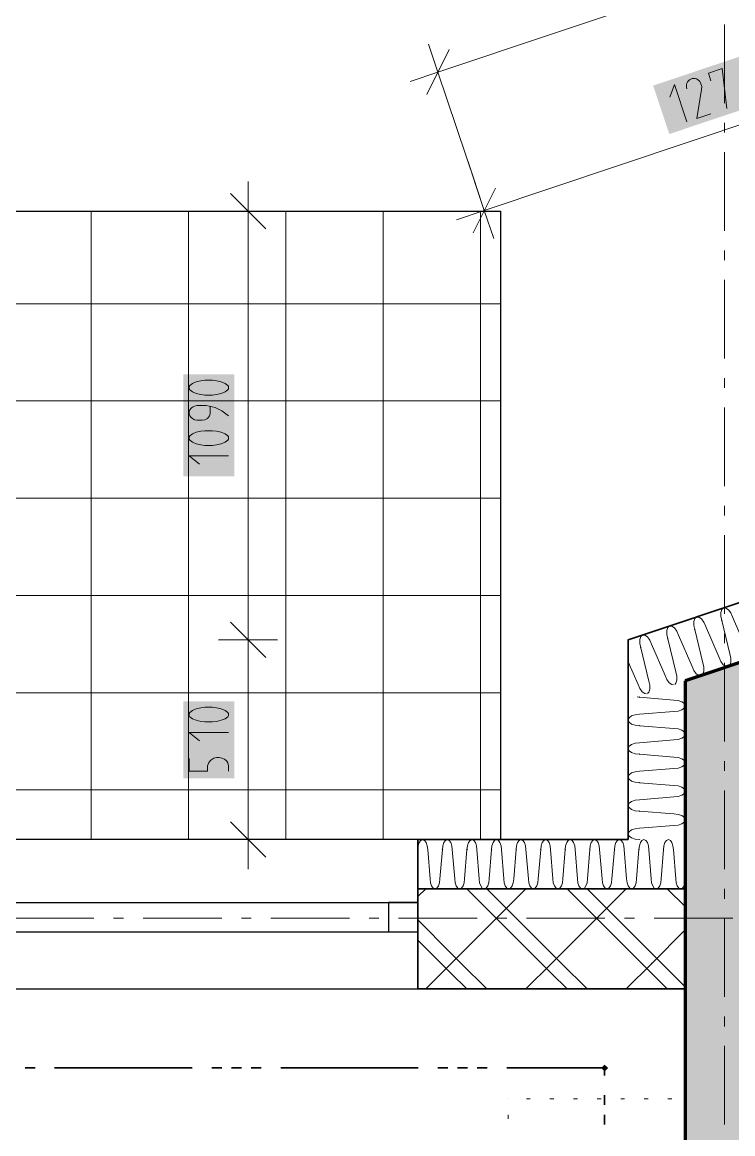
# Model space of a CAD drawing. Header units: millimetres. Extents: x 0 to 594, y 0 to 420.
# Drawn here: x 203.4 to 221.93, y 326.28 to 355.28 of the extents above; entities that cross this region are included whole.
import ezdxf

# ---------------------------------------------------------------- set-up
doc = ezdxf.new("R2010")
doc.units = ezdxf.units.MM
doc.header["$LTSCALE"] = 8
for name, color, linetype in [('PDF_Koty delkove', 7, 'Continuous'), ('PDF_Nabytek', 7, 'Continuous'), ('PDF_Obecne 0.25', 7, 'Continuous'), ('PDF_Okna', 7, 'Continuous'), ('PDF_Osy hlavni', 7, 'Continuous'), ('PDF_Pozarni useky', 7, 'Continuous'), ('PDF_Srafy', 7, 'Continuous'), ('PDF_Steny obvodove nosne', 7, 'Continuous'), ('PDF_Steny sendvic', 7, 'Continuous'), ('PDF_Zatepleni', 7, 'Continuous')]:
    doc.layers.add(name, color=color, linetype=linetype)

msp = doc.modelspace()

# ---------------------------------------------------------------- linework, layer by layer
at = {"layer": 'PDF_Koty delkove', "lineweight": 18}
for points in [[(247.833, 365.22), (214.243, 353.976)], [(249.041, 361.61), (245.347, 360.373), (243.787, 359.851), (243.16, 359.641), (227.852, 354.517), (215.452, 350.366)], [(213.999, 354.705), (214.243, 353.976), (214.487, 353.247)], [(214.534, 354.56), (213.952, 353.392)], [(213.514, 353.732), (214.243, 353.976), (215.219, 351.06)], [(221.358, 353.75), (221.293, 353.943), (221.657, 354.065), (221.775, 353.024)], [(220.736, 352.676), (220.411, 353.648), (220.29, 353.32)], [(214.723, 350.122), (215.452, 350.366), (215.018, 351.662)], [(209.292, 350.35), (209.292, 351.119)], [(215.743, 350.95), (215.161, 349.783)], [(215.208, 351.095), (215.452, 350.366), (215.696, 349.637)], [(209.753, 349.889), (208.831, 350.811)], [(210.061, 350.35), (209.292, 350.35), (208.523, 350.35)], [(209.292, 333.95), (209.292, 339.161), (209.292, 350.35)], [(208.062, 345.919), (207.942, 345.892), (207.839, 345.851), (207.771, 345.797), (207.754, 345.769), (207.754, 345.715), (207.771, 345.687), (207.839, 345.633), (207.942, 345.591), (208.062, 345.564), (208.163, 345.55), (208.368, 345.55), (208.471, 345.564), (208.591, 345.591), (208.693, 345.633), (208.762, 345.687), (208.779, 345.715), (208.779, 345.769), (208.762, 345.797), (208.693, 345.851), (208.591, 345.892), (208.471, 345.919), (208.368, 345.933)], [(208.368, 345.933), (208.163, 345.933), (208.062, 345.919)], [(208.779, 345.003), (208.608, 345.14), (208.437, 345.222), (208.198, 345.276), (207.958, 345.276), (207.891, 345.262), (207.839, 345.235), (207.806, 345.208), (207.771, 345.167), (207.754, 345.112), (207.754, 345.058), (207.771, 345.003), (207.806, 344.961), (207.839, 344.934), (207.891, 344.906), (207.958, 344.892), (208.096, 344.892), (208.163, 344.906), (208.232, 344.934), (208.283, 345.003), (208.301, 345.058), (208.301, 345.249)], [(208.779, 343.962), (207.754, 343.962), (208.027, 343.743)], [(209.753, 338.7), (208.831, 339.622)], [(210.061, 339.161), (209.292, 339.161), (208.523, 339.161)], [(208.368, 337.405), (208.163, 337.405), (208.062, 337.391), (207.942, 337.364), (207.839, 337.323), (207.771, 337.268), (207.754, 337.24), (207.754, 337.186), (207.771, 337.158), (207.839, 337.104), (207.942, 337.063), (208.062, 337.035), (208.163, 337.021), (208.368, 337.021), (208.471, 337.035), (208.591, 337.063), (208.693, 337.104), (208.762, 337.158), (208.779, 337.186), (208.779, 337.24), (208.762, 337.268), (208.693, 337.323), (208.591, 337.364), (208.471, 337.391)], [(208.471, 337.391), (208.368, 337.405)], [(208.779, 336.748), (207.754, 336.748), (208.027, 336.529)], [(207.754, 336.063), (207.754, 335.735), (208.232, 335.735), (208.232, 335.872), (208.267, 335.967), (208.318, 336.022), (208.403, 336.077), (208.471, 336.091), (208.539, 336.091), (208.608, 336.077), (208.676, 336.049), (208.727, 336.008), (208.762, 335.954), (208.779, 335.872), (208.779, 335.735)], [(209.753, 333.489), (208.831, 334.411)], [(210.061, 333.95), (209.292, 333.95), (208.523, 333.95)], [(209.292, 333.95), (209.292, 333.181)]]:
    msp.add_lwpolyline(points, dxfattribs=at)
msp.add_lwpolyline([(221.359, 352.884), (220.996, 352.763), (221.117, 353.524), (221.121, 353.598), (221.088, 353.695, 0.981637), (220.735, 353.541)], format="xyb", dxfattribs=at)
msp.add_lwpolyline([(208.368, 344.619), (208.163, 344.619), (208.062, 344.605), (207.942, 344.578), (207.839, 344.537), (207.771, 344.483), (207.754, 344.455), (207.754, 344.401), (207.771, 344.373), (207.839, 344.318), (207.942, 344.277), (208.062, 344.249), (208.163, 344.235), (208.368, 344.235), (208.471, 344.249), (208.591, 344.277), (208.693, 344.318), (208.762, 344.373), (208.779, 344.401), (208.779, 344.455), (208.762, 344.483), (208.693, 344.537), (208.591, 344.578), (208.471, 344.605)], close=True, dxfattribs=at)
at = {"layer": 'PDF_Koty delkove', "color": 7, "lineweight": 18, "true_color": 0xffffff, "transparency": 33554559}
for points in [[(220.276, 352.359), (222.8, 353.204), (219.853, 353.623), (222.377, 354.468)], [(208.933, 343.425), (208.933, 346.087), (207.601, 343.425), (207.601, 346.087)], [(208.933, 335.553), (208.933, 337.558), (207.601, 335.553), (207.601, 337.558)]]:
    msp.add_solid(points, dxfattribs=at)
at = {"layer": 'PDF_Nabytek', "lineweight": 13}
for points in [[(216.076, 327.185), (216.076, 327.185)], [(216.076, 327.185), (216.076, 327.185)], [(216.651, 327.185), (216.548, 327.185)], [(217.266, 327.185), (217.163, 327.185)], [(217.881, 327.185), (217.778, 327.185)], [(218.496, 327.185), (218.393, 327.185)], [(219.111, 327.185), (219.008, 327.185)], [(219.726, 327.185), (219.623, 327.185)], [(220.341, 327.185), (220.238, 327.185)], [(220.689, 327.185), (220.689, 327.185)], [(220.689, 327.185), (220.689, 327.185)], [(216.076, 326.67), (216.076, 326.773)], [(220.689, 326.67), (220.689, 326.773)]]:
    msp.add_lwpolyline(points, dxfattribs=at)
at = {"layer": 'PDF_Obecne 0.25', "lineweight": 25}
for points in [[(188.235, 350.35), (215.871, 350.35)], [(215.871, 350.35), (215.871, 333.95)]]:
    msp.add_lwpolyline(points, dxfattribs=at)
at = {"layer": 'PDF_Okna', "lineweight": 25}
for points in [[(213.719, 333.95), (195.269, 333.95)], [(195.269, 332.31), (213.719, 332.31)], [(195.269, 331.541), (213.719, 331.541)], [(195.269, 330.055), (213.719, 330.055)]]:
    msp.add_lwpolyline(points, dxfattribs=at)
msp.add_lwpolyline([(213.719, 332.31), (212.95, 332.31), (212.95, 331.541), (213.719, 331.541)], close=True, dxfattribs=at)
at = {"layer": 'PDF_Osy hlavni', "lineweight": 18}
for points in [[(221.714, 353.166), (221.714, 355.216)], [(221.714, 352.398), (221.714, 352.654)], [(221.714, 349.835), (221.714, 351.885)], [(221.714, 349.066), (221.714, 349.323)], [(221.714, 346.504), (221.714, 348.554)], [(221.714, 345.735), (221.714, 345.991)], [(221.714, 343.173), (221.714, 345.223)], [(221.714, 342.404), (221.714, 342.66)], [(221.714, 339.841), (221.714, 341.891)], [(221.714, 339.073), (221.714, 339.329)], [(221.714, 336.51), (221.714, 338.56)], [(221.714, 335.742), (221.714, 335.998)], [(221.714, 333.179), (221.714, 335.229)], [(221.714, 332.41), (221.714, 332.667)], [(205.273, 331.9), (203.223, 331.9)], [(206.042, 331.9), (205.786, 331.9)], [(208.605, 331.9), (206.555, 331.9)], [(209.373, 331.9), (209.117, 331.9)], [(211.936, 331.9), (209.886, 331.9)], [(212.705, 331.9), (212.448, 331.9)], [(215.267, 331.9), (213.217, 331.9)], [(216.036, 331.9), (215.78, 331.9)], [(218.598, 331.9), (216.548, 331.9)], [(219.367, 331.9), (219.111, 331.9)], [(221.929, 331.9), (219.879, 331.9)], [(221.714, 329.848), (221.714, 331.898)], [(221.714, 329.079), (221.714, 329.335)], [(221.714, 326.517), (221.714, 328.567)]]:
    msp.add_lwpolyline(points, dxfattribs=at)
at = {"layer": 'PDF_Pozarni useky', "lineweight": 35}
for points in [[(203.736, 327.993), (203.48, 327.993)], [(207.836, 327.993), (204.248, 327.993)], [(208.605, 327.993), (208.348, 327.993)], [(209.117, 327.993), (208.861, 327.993)], [(209.63, 327.993), (209.373, 327.993)], [(213.73, 327.993), (210.142, 327.993)], [(214.498, 327.993), (214.242, 327.993)], [(215.011, 327.993), (214.755, 327.993)], [(215.523, 327.993), (215.267, 327.993)], [(218.587, 327.798), (218.587, 327.993), (216.036, 327.993)], [(218.587, 327.029), (218.587, 327.285)], [(218.587, 326.517), (218.587, 326.773)]]:
    msp.add_lwpolyline(points, dxfattribs=at)
at = {"layer": 'PDF_Pozarni useky', "lineweight": 35, "transparency": 33554559}
for points in [[(218.677, 327.993), (218.587, 327.903), (218.587, 328.082), (218.498, 327.993)], [(218.587, 327.903), (218.498, 327.993), (218.677, 327.993), (218.587, 328.082)]]:
    msp.add_solid(points, dxfattribs=at)
at = {"layer": 'PDF_Srafy', "lineweight": 9}
for points in [[(210.278, 350.35), (210.278, 347.931), (205.204, 347.931), (200.131, 347.931), (195.057, 347.931), (189.984, 347.931), (189.045, 347.931)], [(212.814, 350.35), (212.814, 345.394), (207.741, 345.394), (202.667, 345.394), (197.594, 345.394), (192.521, 345.394), (189.894, 345.394)], [(215.351, 350.35), (215.351, 347.931), (215.351, 342.857), (210.278, 342.857), (205.204, 342.857), (200.131, 342.857), (195.057, 342.857), (190.743, 342.857)], [(205.204, 350.35), (205.204, 347.931), (205.204, 342.857), (205.204, 337.784)], [(207.741, 350.35), (207.741, 345.394), (207.741, 340.321), (207.741, 335.247), (207.741, 333.95)], [(215.871, 347.931), (215.351, 347.931), (210.278, 347.931)], [(210.278, 347.931), (210.278, 342.857), (210.278, 337.784), (210.278, 333.95)], [(212.814, 345.394), (212.814, 340.321), (207.741, 340.321), (202.667, 340.321), (197.594, 340.321), (192.521, 340.321), (191.593, 340.321)], [(215.871, 345.394), (212.814, 345.394)], [(215.351, 342.857), (215.351, 337.784), (210.278, 337.784), (205.204, 337.784), (200.131, 337.784), (195.057, 337.784), (192.442, 337.784)], [(215.871, 342.857), (215.351, 342.857)], [(215.871, 340.321), (212.814, 340.321)], [(212.814, 340.321), (212.814, 335.247), (212.814, 333.95)], [(205.204, 337.784), (205.204, 333.95)], [(215.871, 337.784), (215.351, 337.784)], [(215.351, 337.784), (215.351, 333.95)], [(215.871, 335.247), (212.814, 335.247), (207.741, 335.247), (202.667, 335.247), (197.594, 335.247), (193.291, 335.247)]]:
    msp.add_lwpolyline(points, dxfattribs=at)
at = {"layer": 'PDF_Steny obvodove nosne', "lineweight": 70}
msp.add_lwpolyline([(220.689, 338.091), (220.689, 333.95), (220.689, 332.669), (220.689, 330.055), (220.689, 274.244), (220.689, 272.758), (220.689, 246.467), (220.689, 243.853), (222.739, 243.853), (222.739, 246.313), (222.739, 246.467), (222.739, 254.821), (222.739, 256.41), (222.739, 267.685), (222.739, 336.238), (222.739, 338.778)], close=True, dxfattribs=at)
at = {"layer": 'PDF_Steny obvodove nosne', "color": 9, "lineweight": 9, "true_color": 0xc0c0c0, "transparency": 33554559}
msp.add_solid([(220.689, 338.091), (220.689, 243.853), (222.739, 338.778), (222.739, 243.853)], dxfattribs=at)
at = {"layer": 'PDF_Steny sendvic', "lineweight": 9}
for points in [[(213.975, 333.694), (213.965, 333.792), (213.937, 333.875), (213.896, 333.931), (213.847, 333.95), (213.798, 333.931), (213.756, 333.875), (213.728, 333.792), (213.719, 333.694)], [(214.615, 333.694), (214.606, 333.792), (214.578, 333.875), (214.536, 333.931), (214.487, 333.95), (214.438, 333.931), (214.397, 333.875), (214.369, 333.792), (214.359, 333.694), (214.296, 332.925)], [(215.256, 333.694), (215.246, 333.792), (215.219, 333.875), (215.177, 333.931), (215.128, 333.95), (215.079, 333.931), (215.037, 333.875), (215.01, 333.792), (215, 333.694), (214.936, 332.925)], [(215.897, 333.694), (215.887, 333.792), (215.859, 333.875), (215.818, 333.931), (215.769, 333.95), (215.72, 333.931), (215.678, 333.875), (215.65, 333.792), (215.64, 333.694), (215.577, 332.925)], [(216.291, 333.792), (216.281, 333.694)], [(216.537, 333.694), (216.528, 333.792), (216.5, 333.875), (216.458, 333.931), (216.409, 333.95), (216.36, 333.931), (216.319, 333.875), (216.291, 333.792)], [(217.05, 333.95), (217.001, 333.931), (216.959, 333.875), (216.931, 333.792), (216.922, 333.694)], [(217.241, 332.925), (217.178, 333.694), (217.168, 333.792), (217.14, 333.875), (217.099, 333.931), (217.05, 333.95)], [(217.69, 333.95), (217.641, 333.931), (217.6, 333.875), (217.572, 333.792), (217.562, 333.694)], [(217.819, 333.694), (217.809, 333.792), (217.781, 333.875), (217.739, 333.931), (217.69, 333.95)], [(218.331, 333.95), (218.282, 333.931), (218.24, 333.875), (218.213, 333.792), (218.203, 333.694)], [(218.523, 332.925), (218.459, 333.694), (218.449, 333.792), (218.422, 333.875), (218.38, 333.931), (218.331, 333.95)], [(218.972, 333.95), (218.923, 333.931), (218.881, 333.875), (218.853, 333.792), (218.844, 333.694)], [(219.1, 333.694), (219.09, 333.792), (219.062, 333.875), (219.021, 333.931), (218.972, 333.95)], [(219.612, 333.95), (219.563, 333.931), (219.522, 333.875), (219.494, 333.792), (219.484, 333.694)], [(219.804, 332.925), (219.74, 333.694), (219.731, 333.792), (219.703, 333.875), (219.661, 333.931), (219.612, 333.95)], [(220.253, 333.95), (220.204, 333.931), (220.162, 333.875), (220.135, 333.792), (220.125, 333.694)], [(220.302, 333.931), (220.253, 333.95)], [(220.381, 333.694), (220.371, 333.792), (220.344, 333.875), (220.302, 333.931)], [(213.975, 333.694), (214.038, 332.925), (214.048, 332.827), (214.076, 332.743), (214.118, 332.687), (214.154, 332.669)], [(214.615, 333.694), (214.679, 332.925), (214.689, 332.827), (214.717, 332.743), (214.758, 332.687), (214.794, 332.669)], [(215.256, 333.694), (215.32, 332.925), (215.329, 332.827), (215.357, 332.743), (215.399, 332.687), (215.435, 332.669)], [(215.897, 333.694), (215.96, 332.925), (215.97, 332.827), (215.998, 332.743), (216.04, 332.687), (216.075, 332.669)], [(216.218, 332.925), (216.281, 333.694)], [(216.537, 333.694), (216.601, 332.925), (216.611, 332.827), (216.638, 332.743), (216.68, 332.687), (216.716, 332.669)], [(216.858, 332.925), (216.922, 333.694)], [(217.499, 332.925), (217.562, 333.694)], [(217.819, 333.694), (217.882, 332.925)], [(218.14, 332.925), (218.203, 333.694)], [(218.78, 332.925), (218.844, 333.694)], [(219.1, 333.694), (219.163, 332.925)], [(219.421, 332.925), (219.484, 333.694)], [(220.061, 332.925), (220.125, 333.694)], [(220.381, 333.694), (220.444, 332.925)], [(214.181, 332.669), (214.216, 332.687), (214.258, 332.743), (214.286, 332.827), (214.296, 332.925)], [(214.296, 332.925), (214.296, 332.925)], [(214.821, 332.669), (214.857, 332.687), (214.899, 332.743), (214.927, 332.827), (214.936, 332.925)], [(214.936, 332.925), (214.936, 332.925)], [(215.462, 332.669), (215.498, 332.687), (215.539, 332.743), (215.567, 332.827), (215.577, 332.925)], [(215.577, 332.925), (215.577, 332.925)], [(216.102, 332.669), (216.138, 332.687), (216.18, 332.743), (216.208, 332.827), (216.218, 332.925)], [(216.218, 332.925), (216.218, 332.925)], [(216.743, 332.669), (216.779, 332.687), (216.821, 332.743), (216.849, 332.827), (216.858, 332.925)], [(216.858, 332.925), (216.858, 332.925)], [(217.241, 332.925), (217.251, 332.827), (217.279, 332.743), (217.321, 332.687), (217.357, 332.669)], [(217.489, 332.827), (217.499, 332.925)], [(217.499, 332.925), (217.499, 332.925)], [(217.882, 332.925), (217.892, 332.827), (217.92, 332.743), (217.961, 332.687), (217.997, 332.669)], [(218.024, 332.669), (218.06, 332.687), (218.102, 332.743), (218.13, 332.827), (218.14, 332.925)], [(218.14, 332.925), (218.14, 332.925)], [(218.523, 332.925), (218.532, 332.827), (218.56, 332.743), (218.602, 332.687), (218.638, 332.669)], [(218.665, 332.669), (218.701, 332.687), (218.742, 332.743), (218.77, 332.827), (218.78, 332.925)], [(218.78, 332.925), (218.78, 332.925)], [(219.163, 332.925), (219.173, 332.827), (219.201, 332.743), (219.243, 332.687), (219.279, 332.669)], [(219.305, 332.669), (219.341, 332.687), (219.383, 332.743), (219.411, 332.827), (219.421, 332.925)], [(219.421, 332.925), (219.421, 332.925)], [(219.804, 332.925), (219.814, 332.827), (219.842, 332.743), (219.883, 332.687), (219.919, 332.669)], [(219.946, 332.669), (219.982, 332.687), (220.024, 332.743), (220.052, 332.827), (220.061, 332.925)], [(220.061, 332.925), (220.061, 332.925)], [(220.444, 332.925), (220.454, 332.827), (220.482, 332.743), (220.524, 332.687), (220.56, 332.669)], [(213.719, 332.464), (213.924, 332.669)], [(213.924, 330.055), (214.59, 330.721), (216.537, 332.669)], [(217.608, 330.055), (217.204, 330.46), (216.942, 330.721), (214.995, 332.669)], [(218.131, 330.055), (217.465, 330.721), (217.204, 330.983), (215.517, 332.669)], [(216.537, 330.055), (217.204, 330.721), (219.151, 332.669)], [(217.384, 332.669), (217.419, 332.687), (217.461, 332.743), (217.489, 332.827)], [(220.222, 330.055), (219.817, 330.46), (219.556, 330.721), (217.608, 332.669)], [(220.689, 330.112), (220.079, 330.721), (219.817, 330.983), (218.131, 332.669)], [(220.689, 332.203), (220.222, 332.669)], [(220.587, 332.669), (220.623, 332.687), (220.664, 332.743), (220.689, 332.816)], [(215.517, 330.055), (214.851, 330.721), (214.59, 330.983), (213.719, 331.854)], [(219.151, 330.055), (219.817, 330.721), (220.689, 331.593)], [(214.995, 330.055), (214.59, 330.46), (214.328, 330.721), (213.719, 331.331)]]:
    msp.add_lwpolyline(points, dxfattribs=at)
at = {"layer": 'PDF_Steny sendvic', "lineweight": 35}
for points in [[(213.719, 333.95), (213.719, 332.669), (220.689, 332.669), (220.689, 333.95)], [(219.202, 333.95), (213.719, 333.95)]]:
    msp.add_lwpolyline(points, dxfattribs=at)
msp.add_lwpolyline([(213.719, 332.669), (220.689, 332.669), (220.689, 330.055), (220.637, 330.055), (213.719, 330.055), (213.719, 331.541), (213.719, 332.31)], close=True, dxfattribs=at)
at = {"layer": 'PDF_Steny sendvic', "lineweight": 9, "transparency": 33554559}
for points in [[(213.719, 333.717), (213.742, 333.694), (213.719, 333.671)], [(214.359, 333.671), (214.336, 333.694), (214.382, 333.694), (214.359, 333.717)], [(215, 333.671), (214.977, 333.694), (215.023, 333.694), (215, 333.717)], [(215.64, 333.671), (215.617, 333.694), (215.664, 333.694), (215.64, 333.717)], [(216.281, 333.671), (216.258, 333.694), (216.304, 333.694), (216.281, 333.717)], [(216.922, 333.671), (216.899, 333.694), (216.945, 333.694), (216.922, 333.717)], [(217.562, 333.671), (217.539, 333.694), (217.585, 333.694), (217.562, 333.717)], [(218.203, 333.671), (218.18, 333.694), (218.226, 333.694), (218.203, 333.717)], [(218.844, 333.671), (218.821, 333.694), (218.867, 333.694), (218.844, 333.717)], [(219.484, 333.671), (219.461, 333.694), (219.507, 333.694), (219.484, 333.717)], [(220.125, 333.671), (220.102, 333.694), (220.148, 333.694), (220.125, 333.717)], [(214.59, 330.698), (214.567, 330.721), (214.613, 330.721), (214.59, 330.745)], [(217.204, 330.698), (217.181, 330.721), (217.227, 330.721), (217.204, 330.745)], [(219.817, 330.698), (219.794, 330.721), (219.84, 330.721), (219.817, 330.745)]]:
    msp.add_solid(points, dxfattribs=at)
at = {"layer": 'PDF_Zatepleni', "lineweight": 35}
for points in [[(222.739, 340.345), (219.202, 339.161), (219.202, 337.594)], [(220.689, 333.95), (220.689, 338.091), (222.739, 338.778), (222.739, 338.994)], [(219.202, 337.594), (219.202, 333.95)]]:
    msp.add_lwpolyline(points, dxfattribs=at)
at = {"layer": 'PDF_Zatepleni', "lineweight": 9}
for points in [[(221.857, 338.796), (221.644, 339.665), (221.618, 339.777), (221.618, 339.878), (221.643, 339.955), (221.69, 339.994)], [(222.499, 338.698), (222.453, 338.705), (222.387, 338.751), (222.325, 338.832), (222.278, 338.937), (221.925, 339.759), (221.879, 339.864), (221.817, 339.945), (221.751, 339.991), (221.691, 339.994)], [(221.12, 338.236), (221.152, 338.269), (221.178, 338.346), (221.178, 338.448), (221.152, 338.56), (220.939, 339.429), (220.914, 339.541), (220.913, 339.642), (220.939, 339.719), (220.985, 339.758)], [(221.795, 338.462), (221.749, 338.469), (221.682, 338.515), (221.621, 338.596), (221.574, 338.701), (221.221, 339.524), (221.174, 339.628), (221.113, 339.709), (221.047, 339.755), (220.986, 339.758)], [(219.71, 337.764), (219.743, 337.797), (219.768, 337.874), (219.768, 337.976), (219.743, 338.088), (219.53, 338.957), (219.504, 339.069), (219.504, 339.17), (219.529, 339.247), (219.576, 339.286)], [(220.385, 337.99), (220.339, 337.997), (220.273, 338.043), (220.211, 338.125), (220.164, 338.229), (219.811, 339.052), (219.765, 339.156), (219.703, 339.237), (219.637, 339.283), (219.576, 339.286)], [(220.415, 338), (220.448, 338.033), (220.473, 338.11), (220.473, 338.212), (220.448, 338.324), (220.234, 339.193), (220.209, 339.305), (220.209, 339.406), (220.234, 339.483), (220.281, 339.522)], [(221.09, 338.226), (221.044, 338.233), (220.977, 338.279), (220.916, 338.361), (220.869, 338.465), (220.516, 339.288), (220.469, 339.392), (220.408, 339.473), (220.342, 339.519), (220.281, 339.522)], [(221.857, 338.796), (221.857, 338.796)], [(221.882, 338.582), (221.882, 338.684), (221.857, 338.796)], [(219.202, 338.593), (219.46, 337.994), (219.507, 337.889), (219.568, 337.807), (219.635, 337.761), (219.681, 337.754)], [(221.152, 338.56), (221.152, 338.56)], [(221.824, 338.472), (221.857, 338.505), (221.882, 338.582)], [(220.448, 338.324), (220.448, 338.324)], [(221.458, 338.349), (221.457, 338.349)], [(221.457, 338.349), (221.457, 338.349)], [(219.743, 338.088), (219.743, 338.088)], [(220.048, 337.877), (220.048, 337.877)], [(220.048, 337.877), (220.048, 337.877)], [(220.753, 338.113), (220.752, 338.113)], [(220.753, 338.113), (220.753, 338.113)], [(219.343, 337.641), (219.343, 337.641)], [(219.343, 337.641), (219.343, 337.641)], [(220.391, 337.592), (219.5, 337.666), (219.436, 337.672)], [(220.391, 337.592), (220.391, 337.592)], [(220.688, 337.458), (220.667, 337.5), (220.603, 337.548), (220.506, 337.581), (220.391, 337.592)], [(220.688, 337.427), (220.667, 337.386), (220.603, 337.337), (220.506, 337.305), (220.391, 337.293), (219.5, 337.22), (219.386, 337.209), (219.289, 337.176), (219.225, 337.128), (219.202, 337.071)], [(220.391, 336.849), (219.5, 336.923), (219.386, 336.934), (219.289, 336.966), (219.225, 337.014), (219.202, 337.071)], [(220.688, 336.684), (220.667, 336.643), (220.603, 336.594), (220.506, 336.562), (220.391, 336.55), (219.5, 336.477), (219.386, 336.465), (219.289, 336.433), (219.225, 336.385), (219.202, 336.328)], [(220.391, 336.849), (220.391, 336.849)], [(220.667, 336.757), (220.603, 336.805), (220.506, 336.838), (220.391, 336.849)], [(220.688, 336.715), (220.667, 336.757)], [(220.688, 335.972), (220.667, 336.014), (220.603, 336.062), (220.506, 336.095), (220.391, 336.106), (219.5, 336.18), (219.386, 336.191), (219.289, 336.223), (219.225, 336.271), (219.202, 336.328)], [(220.391, 336.106), (220.391, 336.106)], [(220.688, 335.941), (220.667, 335.899), (220.603, 335.851), (220.506, 335.819), (220.391, 335.807), (219.5, 335.734), (219.386, 335.722), (219.289, 335.69), (219.225, 335.642), (219.202, 335.585)], [(220.688, 335.229), (220.667, 335.271), (220.603, 335.319), (220.506, 335.351), (220.391, 335.363), (219.5, 335.436), (219.386, 335.448), (219.289, 335.48), (219.225, 335.528), (219.202, 335.585)], [(220.391, 335.363), (220.391, 335.363)], [(220.688, 335.198), (220.667, 335.156), (220.603, 335.108), (220.506, 335.075), (220.391, 335.064), (219.5, 334.991), (219.386, 334.979), (219.289, 334.947), (219.225, 334.899), (219.202, 334.842)], [(220.688, 334.486), (220.667, 334.528), (220.603, 334.576), (220.506, 334.608), (220.391, 334.62), (219.5, 334.693), (219.386, 334.705), (219.289, 334.737), (219.225, 334.785), (219.202, 334.842)], [(220.688, 334.455), (220.667, 334.413), (220.603, 334.365), (220.506, 334.332), (220.391, 334.321), (219.5, 334.247), (219.386, 334.236), (219.289, 334.204), (219.225, 334.156), (219.202, 334.099)], [(220.391, 334.62), (220.391, 334.62)], [(219.202, 334.099), (219.225, 334.042), (219.289, 333.994), (219.386, 333.961), (219.5, 333.95)]]:
    msp.add_lwpolyline(points, dxfattribs=at)
at = {"layer": 'PDF_Zatepleni', "lineweight": 9, "transparency": 33554559}
for points in [[(221.644, 339.642), (221.62, 339.665), (221.667, 339.665), (221.644, 339.688)], [(220.939, 339.406), (220.916, 339.429), (220.962, 339.429), (220.939, 339.452)], [(220.234, 339.17), (220.211, 339.193), (220.257, 339.193), (220.234, 339.216)], [(219.53, 338.934), (219.506, 338.957), (219.553, 338.957), (219.53, 338.98)], [(219.5, 337.643), (219.477, 337.666), (219.523, 337.666), (219.5, 337.689)], [(219.5, 336.9), (219.477, 336.923), (219.523, 336.923), (219.5, 336.946)], [(219.5, 336.156), (219.477, 336.18), (219.523, 336.18), (219.5, 336.203)], [(219.5, 335.413), (219.477, 335.436), (219.523, 335.436), (219.5, 335.459)], [(219.5, 334.67), (219.477, 334.693), (219.523, 334.693), (219.5, 334.716)], [(219.477, 333.95), (219.5, 333.973), (219.523, 333.95)]]:
    msp.add_solid(points, dxfattribs=at)

doc.saveas('drawing.dxf')
